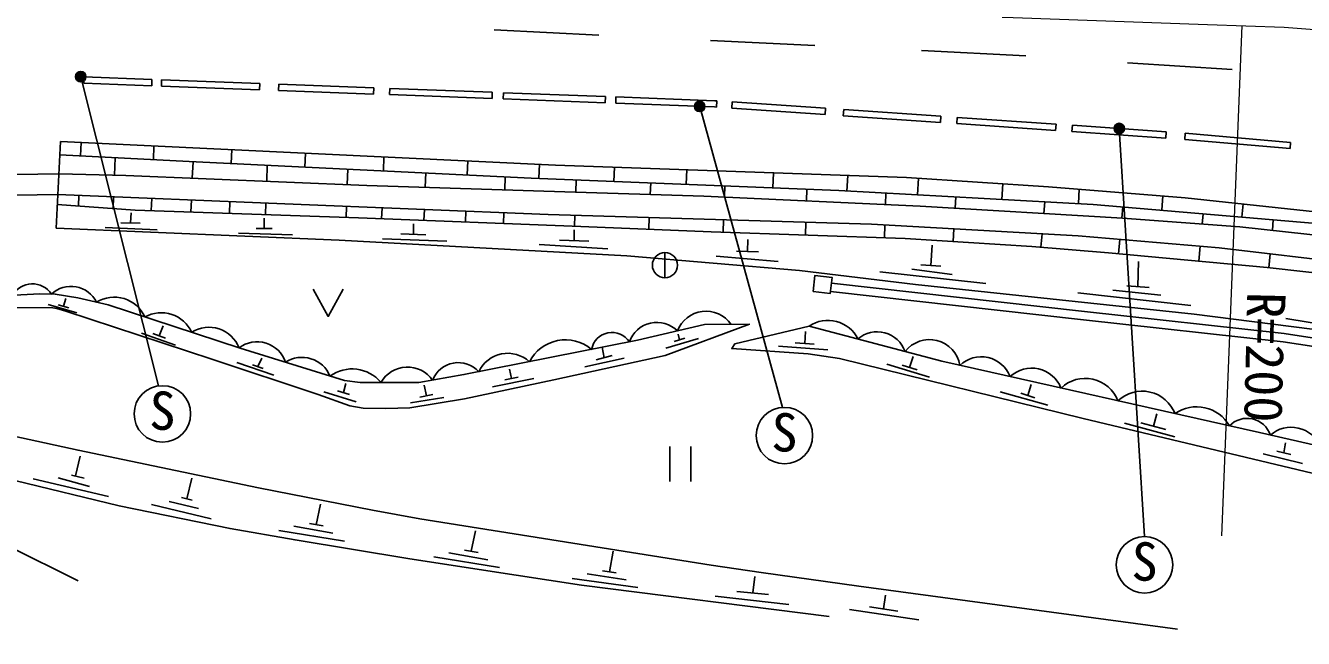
# Model space of a CAD drawing. Units: millimetres at full size, sheet at 1:1000; details may follow other scales. Extents: x 40000 to 680000, y 20000 to 380000.
# Drawn here: x 474890 to 535936, y 260916 to 290210 of the extents above; entities that cross this region are included whole.
import ezdxf
from ezdxf.enums import TextEntityAlignment as Align

# ---------------------------------------------------------------- set-up
doc = ezdxf.new("R2010")
doc.units = ezdxf.units.MM
doc.header["$LTSCALE"] = 1000
doc.linetypes.add('CHAIN', pattern=[18.5, 12, -1.5, 3.5, -1.5])
for name, color, linetype, lineweight in [('M-BGD', 7, 'Continuous', 25), ('M-BGD-EXST', 7, 'Continuous', 25), ('M-BMK', 2, 'CHAIN', 13), ('M-STR-HTXT', 7, 'Continuous', 13), ('M-STR-STRC', 7, 'Continuous', 25)]:
    doc.layers.add(name, color=color, linetype=linetype, lineweight=lineweight)
doc.styles.add('ＭＳ ゴシック', font='')
doc.styles.get('ＭＳ ゴシック').set_extended_font_data('MS Gothic')

msp = doc.modelspace()

# ---------------------------------------------------------------- hatches: boundary and pattern name
at = {"layer": 'M-BGD-EXST'}
for points in [[(477777, 287765, 1), (477277, 287765, 1)], [(507343, 286346, 1), (506843, 286346, 1)], [(527389, 285287, 1), (526889, 285287, 1)]]:
    msp.add_hatch(color=256, dxfattribs=at).paths.add_polyline_path(points)

# ---------------------------------------------------------------- linework, layer by layer
at = {"layer": 'M-BGD'}
for p, q in [((476559, 284674), (476345, 280518)), ((477542, 284627), (477515, 283975)), ((479177, 283890), (479141, 283053)), ((481023, 284460), (480995, 283796)), ((484744, 284283), (484720, 283611)), ((488263, 284114), (488235, 283442)), ((492011, 283935), (491985, 283262)), ((482890, 283699), (482856, 282909)), ((486439, 283529), (486412, 282764)), ((490283, 283344), (490257, 282607)), ((496020, 283744), (495994, 283069)), ((499441, 283580), (499413, 282908)), ((503019, 283444), (502991, 282761)), ((506475, 283322), (506446, 282620)), ((474479, 283095), (476479, 283126)), ((494009, 283165), (493982, 282477)), ((497808, 282982), (497784, 282352)), ((501194, 282835), (501171, 282241)), ((504755, 282689), (504733, 282132)), ((510617, 283176), (510587, 282450)), ((514165, 283050), (514124, 282300)), ((517542, 282914), (517499, 282117)), ((521572, 282647), (521531, 281899)), ((477435, 282089), (477414, 281589)), ((508290, 282544), (508272, 282007)), ((512219, 282383), (512200, 281825)), ((515988, 282199), (515969, 281650)), ((525220, 282386), (525183, 281701)), ((529226, 282066), (529167, 281379)), ((479097, 282021), (479074, 281469)), ((480917, 281947), (480892, 281366)), ((482812, 281869), (482788, 281299)), ((484656, 281794), (484637, 281234)), ((486376, 281724), (486356, 281173)), ((490221, 281567), (490202, 281038)), ((491918, 281498), (491898, 280975)), ((519337, 282018), (519302, 281474)), ((523580, 281788), (523532, 281222)), ((527316, 281539), (527266, 281000)), ((533051, 281682), (532996, 281048)), ((479901, 280776), (479932, 281266)), ((486289, 280502), (486294, 281001)), ((493942, 281416), (493922, 280897)), ((495928, 281335), (495908, 280821)), ((497742, 281261), (497722, 280752)), ((501129, 281136), (501109, 280622)), ((504688, 281029), (504666, 280479)), ((508235, 280922), (508214, 280338)), ((531147, 281208), (531102, 280723)), ((534497, 280918), (534451, 280422)), ((481172, 280451), (478693, 280554)), ((480366, 280771), (479437, 280781)), ((487646, 280211), (485067, 280284)), ((486669, 280502), (485910, 280502)), ((494014, 280204), (492824, 280256)), ((493419, 280230), (493426, 280740)), ((501097, 279926), (501104, 280439)), ((512165, 280804), (512144, 280203)), ((515936, 280674), (515915, 280073)), ((519240, 280488), (519202, 279893)), ((523451, 280251), (523397, 279617)), ((495021, 279904), (491948, 280021)), ((502710, 279544), (499419, 279742)), ((501802, 279899), (500393, 279952)), ((509384, 279410), (509393, 279982)), ((518132, 278740), (518192, 279714)), ((527171, 279985), (527108, 279301)), ((531004, 279661), (530938, 278945)), ((505434, 279358), (505434, 278158)), ((510843, 278937), (507886, 279190)), ((509908, 279391), (508860, 279429)), ((534347, 279296), (534285, 278635)), ((520759, 277874), (515706, 278438)), ((519160, 278317), (517225, 278559)), ((518609, 278707), (517655, 278774)), ((528031, 277733), (528049, 278929)), ((528559, 277691), (527502, 277776)), ((476704, 276796), (476813, 277170)), ((530552, 276828), (525157, 277436)), ((529130, 277326), (526834, 277569)), ((475966, 276875), (477344, 276473)), ((476454, 276866), (476955, 276725)), ((539669, 275441), (535101, 276209)), ((480436, 275506), (482047, 274928)), ((480970, 275484), (481582, 275269)), ((481276, 275376), (481457, 275850)), ((506130, 275189), (506069, 275453)), ((512110, 275008), (512142, 275587)), ((502529, 274332), (502430, 274831)), ((505479, 274794), (507033, 275245)), ((505878, 275106), (506382, 275271)), ((513208, 274709), (510859, 274883)), ((512567, 274974), (511654, 275043)), ((484985, 274099), (486747, 273494)), ((485989, 273906), (486173, 274312)), ((501609, 273896), (503482, 274305)), ((502147, 274229), (502911, 274434)), ((517122, 273866), (517294, 274394)), ((485734, 273992), (486244, 273819)), ((498103, 273340), (498011, 273786)), ((518079, 273402), (516036, 274021)), ((517480, 273756), (516763, 273977)), ((490075, 272667), (490192, 273109)), ((494037, 272514), (493931, 273022)), ((497204, 272937), (499173, 273345)), ((497785, 273270), (498420, 273410)), ((522768, 272531), (522930, 273051)), ((489139, 272708), (490683, 272232)), ((489785, 272751), (490365, 272583)), ((493279, 272185), (494877, 272439)), ((493732, 272446), (494342, 272583)), ((523721, 272059), (521444, 272704)), ((523106, 272418), (522430, 272643)), ((529796, 270560), (527391, 271211)), ((529363, 270901), (528169, 271224)), ((528766, 271062), (528937, 271644)), ((505671, 270088), (505671, 268411)), ((506671, 270088), (506671, 268411)), ((535341, 269700), (534665, 269865)), ((535003, 269782), (535079, 270266)), ((477270, 268682), (477497, 269632)), ((535895, 269274), (534007, 269737)), ((477696, 268574), (477089, 268727)), ((478845, 267696), (475252, 268546)), ((477940, 268176), (476447, 268592)), ((482600, 267591), (482830, 268573)), ((483147, 267125), (481744, 267460)), ((482857, 267523), (482342, 267659)), ((483762, 266628), (480903, 267324)), ((488777, 266348), (488979, 267327)), ((487713, 266283), (489571, 265948)), ((488450, 266406), (489105, 266291)), ((486993, 266079), (490119, 265571)), ((496182, 265080), (496383, 266058)), ((495118, 265014), (496976, 264679)), ((495855, 265137), (496509, 265023)), ((502780, 264096), (502953, 265080)), ((494398, 264810), (497524, 264303)), ((501005, 263774), (504145, 263359)), ((501719, 263999), (503585, 263719)), ((502451, 264144), (503109, 264048)), ((509627, 263092), (509736, 263880)), ((508865, 263166), (510389, 263018)), ((507838, 262940), (511346, 262531)), ((515879, 262324), (515972, 262991)), ((514243, 262302), (517570, 261799)), ((515206, 262423), (516552, 262226))]:
    msp.add_line(p, q, dxfattribs=at)
for points in [[(476559, 284674), (500199, 283544), (516977, 282951), (523757, 282503), (530287, 281981), (537554, 281195), (547773, 279892), (557121, 278344), (559851, 277858), (560188, 276755)], [(560061, 277171), (558967, 277449), (554132, 278319), (547896, 279300), (541621, 280152), (537286, 280677), (525886, 281663), (513746, 282320), (499047, 282923), (482705, 283708), (476526, 284026)], [(476489, 283127), (479679, 283038), (491195, 282569), (500650, 282258), (507292, 282053), (517634, 281573), (527289, 280999), (532895, 280593), (540606, 279745), (546012, 279006), (560188, 276755)], [(474454, 282108), (476428, 282131), (487274, 281687), (499856, 281175), (515306, 280709), (525174, 280154), (531910, 279584), (544869, 278053), (551703, 277048), (558477, 275894), (560267, 275428)], [(560723, 275769), (559421, 274795), (556975, 275316), (550571, 276471), (544565, 277358), (539604, 278042), (534209, 278642), (526621, 279346), (522954, 279654), (516910, 280039), (507650, 280358), (501415, 280611), (490790, 281017), (480121, 281393), (476404, 281662)], [(476345, 280518), (489868, 279945), (503617, 279198), (511867, 278501), (517399, 277832), (530715, 276409), (536354, 275696), (548644, 273592), (562773, 271099)], [(513388, 277895), (525476, 276544), (535021, 275487), (541832, 274447), (553859, 272329), (562705, 270836)], [(474056, 277304), (475565, 277391), (476310, 277372), (477393, 277188), (478835, 276860), (485147, 274787), (490122, 273243), (490881, 273157), (493673, 273145), (495828, 273524), (504123, 275167), (507324, 275916), (509468, 275933), (505445, 274440), (500127, 273284), (495857, 272362), (493249, 271946), (492094, 271906), (491022, 271926), (490374, 272033), (488865, 272574), (483787, 274257), (476814, 276556), (476384, 276693), (476188, 276725), (474239, 276726)], [(488634, 277604), (489350, 276309), (490066, 277604)], [(513341, 277497), (525431, 276146), (534969, 275090), (541767, 274052), (553791, 271935), (562605, 270448)], [(560146, 260916), (557805, 262208), (555534, 263233), (550186, 265120), (542014, 267461), (525421, 271434), (513766, 274291), (512272, 274512), (508628, 274774), (508765, 274990), (512329, 275848), (518659, 274162), (533837, 270755), (544435, 268341), (549270, 266904), (554013, 265291), (556390, 264351), (560497, 262274)], [(471408, 271356), (474384, 268464), (479361, 267257), (484657, 266167), (487766, 265627), (493252, 264728), (498324, 263940), (501443, 263462), (513287, 261967)], [(471601, 271169), (477401, 269912), (486022, 268111), (491465, 267040), (493722, 266639), (507635, 264414), (510033, 264061), (514696, 263409), (529917, 261352)], [(474075, 268764), (474070, 265322), (477403, 263674)]]:
    msp.add_lwpolyline(points, dxfattribs=at)
msp.add_lwpolyline([(512509, 277502), (513330, 277405), (513420, 278173), (512600, 278269)], close=True, dxfattribs=at)
msp.add_circle((505434, 278758), 600, dxfattribs=at)
for centre, radius, start, end in [((475215, 276772), 1094, 33.50354, 150.20701), ((477058, 276382), 1362, 26.37245, 133.1021), ((479128, 275631), 1600, 24.0953, 122.07684), ((507394, 275105), 1453, 34.38353, 159.51824), ((481369, 274874), 1611, 24.66512, 118.95884), ((505047, 274637), 1387, 44.73104, 160.95152), ((513221, 274530), 1591, 26.10803, 124.07582), ((483657, 274254), 1533, 21.12089, 122.50307), ((502905, 274549), 992, 33.04357, 169.35708), ((515573, 274162), 1412, 19.34221, 130.84164), ((485952, 273667), 1430, 18.27725, 127.18809), ((500680, 273249), 1939, 49.87466, 152.526), ((518070, 273727), 1473, 9.43717, 142.22637), ((488099, 272911), 1440, 22.27539, 123.24061), ((495565, 272783), 1317, 42.09207, 158.66767), ((497926, 273017), 1529, 47.48859, 154.91207), ((520544, 272895), 1481, 21.15321, 133.54116), ((490488, 271999), 1800, 39.85045, 125.9237), ((493138, 272422), 1464, 34.99796, 150.06859), ((522955, 272334), 1503, 21.43562, 133.25875), ((525509, 271677), 1670, 20.9719, 133.72247), ((528230, 271045), 1690, 21.34414, 133.35023), ((530835, 270191), 1796, 29.63563, 125.05875), ((533242, 270260), 1177, 18.65388, 135.94523), ((535353, 269497), 1514, 23.16044, 131.17492)]:
    msp.add_arc(centre, radius, start, end, dxfattribs=at)
at = {"layer": 'M-BGD-EXST'}
for p, q in [((477527, 287765), (481235, 272983)), ((507093, 286346), (511055, 271958)), ((527139, 285287), (528340, 265788))]:
    msp.add_line(p, q, dxfattribs=at)
for centre, radius in [((477527, 287765), 250), ((507093, 286346), 250), ((527139, 285287), 250), ((481425, 271647), 1350), ((511141, 270610), 1350), ((528346, 264438), 1350)]:
    msp.add_circle(centre, radius, dxfattribs=at)
at = {"layer": 'M-BMK'}
msp.add_lwpolyline([(278073, 298180), (305127, 297464), (321752, 296989), (358431, 295981), (384412, 294983), (406102, 294479), (433013, 293649), (463613, 292630), (487829, 291676), (503050, 291202), (522076, 290596), (531353, 290265), (535013, 290138), (539969, 289757), (546446, 288997), (555484, 287649), (562013, 286476), (564108, 286031), (566453, 285365)], dxfattribs=at)
at = {"layer": 'M-STR-HTXT'}
msp.add_line((532986, 290208), (532025, 265822), dxfattribs=at)
at = {"layer": 'M-STR-STRC'}
for p, q in [((497281, 289999), (502275, 289756)), ((507605, 289501), (512599, 289258)), ((517687, 289009), (522681, 288766)), ((527535, 288433), (532524, 288101)), ((477673, 287459), (477684, 287759)), ((477684, 287759), (480929, 287636)), ((480918, 287336), (480929, 287636)), ((481379, 287319), (481390, 287619)), ((481390, 287619), (486075, 287441)), ((477673, 287459), (480918, 287336)), ((481379, 287319), (486064, 287142)), ((486064, 287142), (486075, 287441)), ((486974, 287107), (486985, 287407)), ((486974, 287107), (491517, 286935)), ((486985, 287407), (491528, 287235)), ((491517, 286935), (491528, 287235)), ((492274, 286907), (492285, 287207)), ((492285, 287207), (497186, 287021)), ((497175, 286721), (497186, 287021)), ((497709, 286701), (497720, 287001)), ((497720, 287001), (502588, 286817)), ((492274, 286907), (497175, 286721)), ((497709, 286701), (502577, 286517)), ((502577, 286517), (502588, 286817)), ((503084, 286498), (503096, 286798)), ((507896, 286313), (507917, 286613)), ((508624, 286263), (508644, 286562)), ((508644, 286562), (513103, 286255)), ((508624, 286263), (513082, 285956)), ((513082, 285956), (513103, 286255)), ((513952, 285896), (513973, 286195)), ((513952, 285896), (518591, 285576)), ((513973, 286195), (518612, 285875)), ((518591, 285576), (518612, 285875)), ((519371, 285522), (519392, 285821)), ((519392, 285821), (524119, 285495)), ((519371, 285522), (524098, 285196)), ((524098, 285196), (524119, 285495)), ((524876, 285142), (524897, 285441)), ((524876, 285142), (529359, 284833)), ((524897, 285441), (529380, 285132)), ((529359, 284833), (529380, 285132)), ((530265, 284771), (530285, 285070)), ((530265, 284771), (535295, 284328)), ((535295, 284328), (535322, 284627))]:
    msp.add_line(p, q, dxfattribs=at)
for points in [[(503084, 286498), (507807, 286319), (507896, 286313)], [(503096, 286798), (507823, 286619), (507917, 286613)], [(530285, 285070), (530288, 285070), (535322, 284627)]]:
    msp.add_lwpolyline(points, dxfattribs=at)

# ---------------------------------------------------------------- texts
at = {"layer": 'M-BGD-EXST', "style": 'ＭＳ ゴシック'}
for p in [(480770, 270354), (510486, 269318), (527691, 263145)]:
    msp.add_text('S', height=1833, rotation=358.508, dxfattribs=at).set_placement(p, align=Align.BOTTOM_LEFT)
at = {"layer": 'M-STR-HTXT', "style": 'ＭＳ ゴシック'}
msp.add_text('R=200', height=1833, rotation=268.688, dxfattribs=at).set_placement((532704, 277509), align=Align.BOTTOM_LEFT)

doc.saveas('drawing.dxf')
